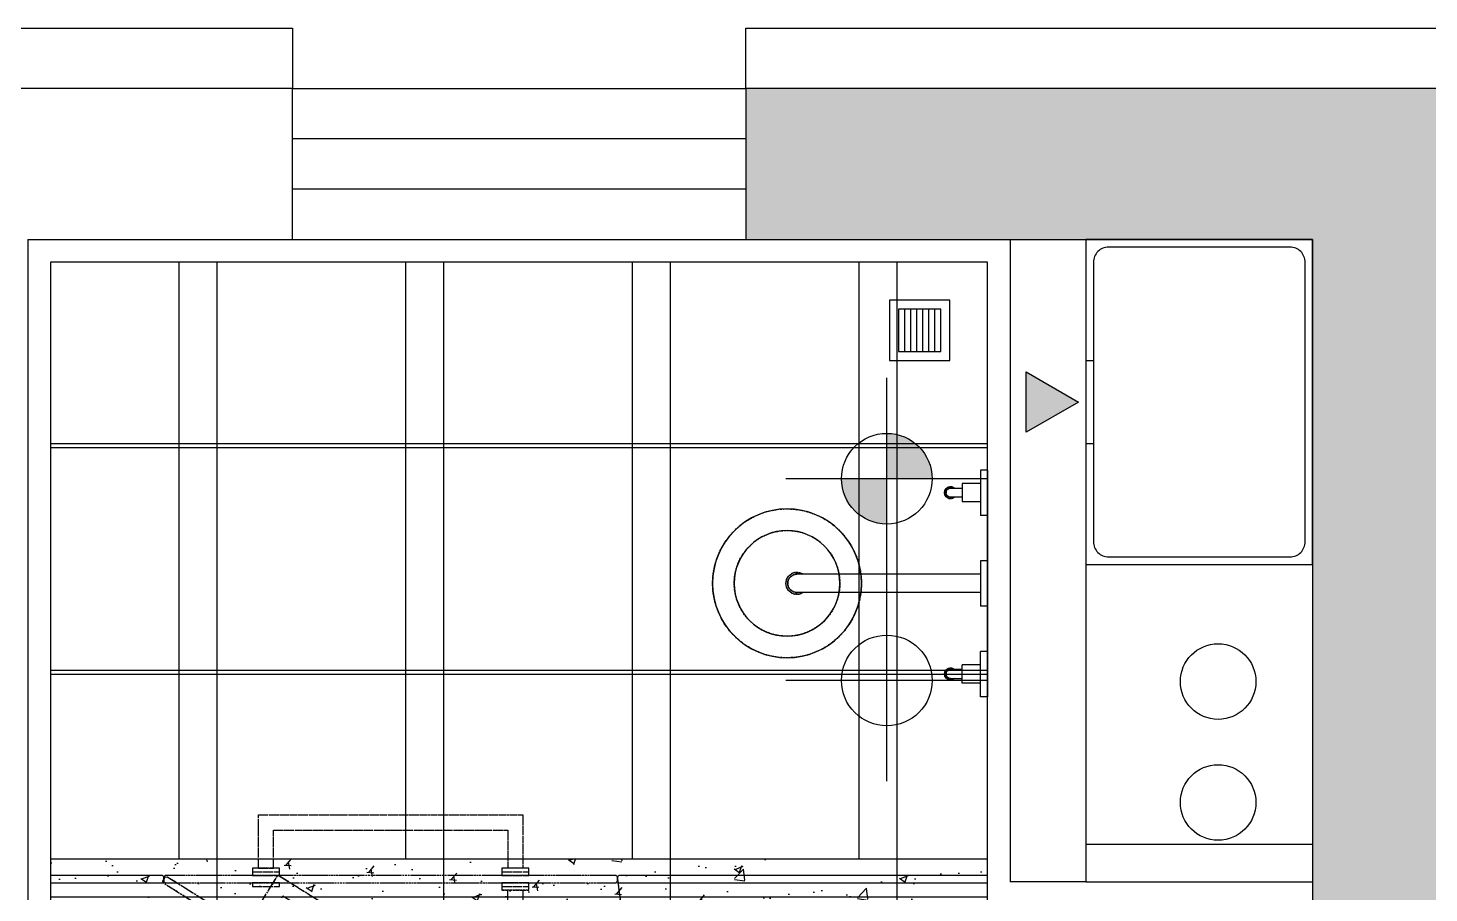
# Model space of a CAD drawing. Extents: x 675652 to 685374, y -153857 to -143837.
# Drawn here: x 680752 to 682606, y -145792 to -144647 of the extents above; entities that cross this region are included whole.
import ezdxf

# ---------------------------------------------------------------- set-up
doc = ezdxf.new("R2010")
doc.units = 0
doc.header["$LTSCALE"] = 10
doc.header["$MEASUREMENT"] = 0
doc.linetypes.add('DASH', pattern=[0.35, 0.25, -0.1])
doc.linetypes.add('HIDDEN2', pattern=[4.7625, 3.175, -1.5875])
for name, color, linetype in [('2', 7, 'Continuous'), ('A-A-PQD-18F-PLAN$0$A-EQPM', 2, 'Continuous'), ('A-B-PQD-32F-PLAN$0$A-EQPM', 2, 'Continuous'), ('A-WALL', 7, 'Continuous'), ('A-WALL-HATH', 9, 'Continuous'), ('A-地面线', 3, 'Continuous'), ('A-天花线', 4, 'Continuous'), ('A-完成面', 6, 'Continuous'), ('A-家具', 42, 'Continuous'), ('A-给排水', 153, 'Continuous'), ('A-虚线家具', 8, 'Continuous'), ('AA$0$A-SURF', 6, 'Continuous'), ('AA$0$A-WALL', 7, 'Continuous'), ('AA$0$A-WIND', 4, 'Continuous')]:
    doc.layers.add(name, color=color, linetype=linetype)
doc.styles.add('DIM_FONT', font='SIMPLEX.shx', dxfattribs={"width": 0.8})

# ---------------------------------------------------------------- blocks, each defined once
blk = doc.blocks.new('AA$0$$WINLIB2D$00000001')
for p, q in [((-0.5, 0.5), (0.5, 0.5)), ((-0.5, 0.5), (-0.5, -0.5)), ((0.5, -0.5), (0.5, 0.5)), ((0.5, 0.1667), (-0.5, 0.1667)), ((0.5, -0.1667), (-0.5, -0.1667)), ((-0.5, -0.5), (0.5, -0.5))]:
    blk.add_line(p, q)
blk = doc.blocks.new('tjf')
at = {"layer": 'A-家具', "color": 42, "linetype": 'HIDDEN2'}
blk.add_lwpolyline([(2, 2), (8, 2), (10, 0), (10, -596), (8, -598), (2, -598), (0, -596), (0, 0)], close=True, dxfattribs=at)
at = {"layer": 'A-家具', "color": 8, "linetype": 'HIDDEN2', "ltscale": 0.5, "extrusion": (-0.000365884, 0.001269, 0.999999), "elevation": 0}
for points in [[(7.5, 3.6), (2.5, 0.4), (1.8, -2.4), (319.2, -506.9), (321.9, -507.5), (327, -504.3), (327.6, -501.5), (10.3, 3)], [(90.6, -124.7), (98.5, -119.7), (79.6, -89.5), (71.6, -94.5)], [(78.2, -132.5), (82.1, -130), (63.2, -99.8), (59.2, -102.3)], [(266.3, -404), (274.2, -399), (255.3, -368.9), (247.3, -373.9)], [(249.9, -414.4), (257.8, -409.4), (238.9, -379.2), (230.9, -384.2)]]:
    blk.add_lwpolyline(points, close=True, dxfattribs=at)
at = {"layer": 'A-家具', "color": 8, "linetype": 'HIDDEN2', "ltscale": 0.5, "extrusion": (-0.000985311, 0.000879313, 0.999999), "elevation": 0}
for points in [[(94.6, -122.2), (90.6, -124.7), (71.6, -94.5), (75.6, -92)], [(82.1, -130), (74.2, -135), (55.2, -104.8), (63.2, -99.8)], [(274.2, -399), (266.3, -404), (247.3, -373.9), (255.3, -368.9)], [(257.8, -409.4), (249.9, -414.4), (230.9, -384.2), (238.9, -379.2)]]:
    blk.add_lwpolyline(points, close=True, dxfattribs=at)
at = {"layer": 'A-家具', "color": 8, "linetype": 'HIDDEN2', "ltscale": 0.5, "extrusion": (-0.000365884, 0.001269, 0.999999), "elevation": 0}
for points in [[(75.6, -92), (94.6, -122.2)], [(83.7, -96.1), (94.4, -113.1)], [(234.9, -381.7), (253.9, -411.9)], [(251.3, -371.4), (270.3, -401.5)], [(270.1, -392.4), (259.4, -375.5)], [(245.7, -407.7), (194.4, -440), (183.8, -423.1), (235.1, -390.8)]]:
    blk.add_lwpolyline(points, dxfattribs=at)
at = {"layer": 'A-家具', "color": 8, "linetype": 'HIDDEN2', "ltscale": 0.5, "extrusion": (-0.000985311, 0.000879313, 0.999999), "elevation": 0}
for points in [[(59.2, -102.3), (78.2, -132.5)], [(59.4, -111.5), (-0.4, -149.1), (185.9, -445.4), (245.7, -407.7)], [(70, -128.4), (27.1, -155.4), (192.2, -417.8), (235.1, -390.8)], [(59.4, -111.5), (70, -128.4)], [(234.9, -381.7), (253.9, -411.9)], [(251.3, -371.4), (270.3, -401.5)], [(245.7, -407.7), (235.1, -390.8)]]:
    blk.add_lwpolyline(points, dxfattribs=at)
at = {"layer": 'A-家具', "color": 8, "linetype": 'HIDDEN2', "ltscale": 0.1}
for points in [[(-9.4, -123), (-80, -123), (-80, -473), (-9.4, -473)], [(-9.4, -123), (-9.4, -143)], [(-4.7, -115.2), (-4.7, -150.8)], [(-9.4, -143), (-60, -143), (-60, -453), (-9.4, -453)], [(-9.4, -473), (-9.4, -453)], [(-4.7, -445.2), (-4.7, -480.8)], [(14.7, -445.2), (14.7, -480.8)], [(19.4, -473), (80, -473), (80, -453), (19.4, -453)]]:
    blk.add_lwpolyline(points, dxfattribs=at)
for points in [[(0, -150.8), (-9.4, -150.8), (-9.4, -115.2), (0, -115.2)], [(14.7, -150.8), (10, -150.8), (10, -115.2), (14.7, -115.2)], [(0, -480.8), (-9.4, -480.8), (-9.4, -445.2), (0, -445.2)], [(19.4, -480.8), (10, -480.8), (10, -445.2), (19.4, -445.2)]]:
    blk.add_lwpolyline(points, close=True, dxfattribs=at)
at = {"layer": 'A-家具', "color": 8, "linetype": 'HIDDEN2', "ltscale": 0.5, "extrusion": (-0.002383, -7.42112e-17, 0.999997)}
blk.add_arc((69.7, -222.3, 0), 381.2, 260.2305, 311.9386, dxfattribs=at)
blk = doc.blocks.new('wdswqa')
at = {"layer": 'A-家具', "color": 40, "ltscale": 100}
for p, q in [((-12, 9.6, 0), (-12, 252.5, 0)), ((12, 9.6, 0), (12, 252.5, 0)), ((-126, 49.2, 0), (-126, 33.6, 0)), ((-114, 33.6, 0), (-114, 49.2, 0)), ((114, 33.6, 0), (114, 49.2, 0)), ((126, 49.2, 0), (126, 33.6, 0)), ((-132, 33.6, 0), (-108, 33.6, 0)), ((-132, 9.6, 0), (-132, 33.6, 0)), ((-108, 9.6, 0), (-108, 33.6, 0)), ((132, 33.6, 0), (108, 33.6, 0)), ((108, 9.6, 0), (108, 33.6, 0)), ((132, 9.6, 0), (132, 33.6, 0)), ((-150, 9.6, 0), (-90, 9.6, 0)), ((-150, 0, 0), (-150, 9.6, 0)), ((-90, 0, 0), (-90, 9.6, 0)), ((-30, 9.6, 0), (30, 9.6, 0)), ((-30, 0, 0), (-30, 9.6, 0)), ((30, 0, 0), (30, 9.6, 0)), ((150, 9.6, 0), (90, 9.6, 0)), ((90, 0, 0), (90, 9.6, 0)), ((150, 0, 0), (150, 9.6, 0))]:
    blk.add_line(p, q, dxfattribs=at)
at = {"layer": 'A-家具'}
blk.add_line((-150, 0), (150, 0), dxfattribs=at)
for radius in [98.5, 69.9]:
    blk.add_circle((0, 265.5), radius, dxfattribs=at)
at = {"layer": 'A-家具', "color": 40, "ltscale": 100}
for centre, radius, start, end in [((0, 252.5, 0), 14.5, 326.0269, 213.9731), ((0, 252.5, 0), 12, 0, 180), ((-120, 49.2, 0), 7.85, 319.8466, 220.1534), ((120, 49.2, 0), 7.85, 319.8466, 220.1534), ((-120, 49.2, 0), 6, 0, 180), ((120, 49.2, 0), 6, 0, 180)]:
    blk.add_arc(centre, radius, start, end, dxfattribs=at)
blk = doc.blocks.new('5698sds')
at = {"layer": 'A-虚线家具', "linetype": 'DASH'}
for p, q in [((682012.1, -159758.3, 0), (682012.1, -159818.3, 0)), ((682021.7, -159758.3, 0), (682012.1, -159758.3, 0)), ((682021.7, -159758.3), (682021.7, -160058.3)), ((681988.1, -159776.3, 0), (681988.1, -159800.3, 0)), ((682012.1, -159776.3, 0), (681988.1, -159776.3, 0)), ((681972.6, -159782.3, 0), (681988.1, -159782.3, 0)), ((681988.1, -159794.3, 0), (681972.6, -159794.3, 0)), ((682012.1, -159800.3, 0), (681988.1, -159800.3, 0)), ((682021.7, -159818.3, 0), (682012.1, -159818.3, 0)), ((682012.1, -159878.3, 0), (682012.1, -159938.3, 0)), ((682021.7, -159878.3, 0), (682012.1, -159878.3, 0)), ((682012.1, -159896.3, 0), (681769.2, -159896.3, 0)), ((682012.1, -159920.3, 0), (681769.2, -159920.3, 0)), ((682021.7, -159938.3, 0), (682012.1, -159938.3, 0)), ((682012.1, -160058.3, 0), (682012.1, -159998.3, 0)), ((682021.7, -159998.3, 0), (682012.1, -159998.3, 0)), ((681988.1, -160040.3, 0), (681988.1, -160016.3, 0)), ((682012.1, -160016.3, 0), (681988.1, -160016.3, 0)), ((681988.1, -160022.3, 0), (681972.6, -160022.3, 0)), ((681972.6, -160034.3, 0), (681988.1, -160034.3, 0)), ((682012.1, -160040.3, 0), (681988.1, -160040.3, 0)), ((682021.7, -160058.3, 0), (682012.1, -160058.3, 0)), ((682021.7, -160273.3), (680781.7, -160273.3)), ((680929.7, -160294.8), (680781.7, -160294.8)), ((680929.7, -160294.8), (680931.7, -160296.8)), ((680931.7, -160296.8), (680931.7, -160302.8)), ((681531.7, -160296.8), (681533.7, -160294.8)), ((681531.7, -160302.8), (681531.7, -160296.8)), ((682021.7, -160294.8), (681533.7, -160294.8)), ((680781.7, -160304.8), (680929.7, -160304.8)), ((680931.7, -160302.8), (680929.7, -160304.8)), ((681533.7, -160304.8), (681531.7, -160302.8)), ((681533.7, -160304.8), (682021.7, -160304.8))]:
    blk.add_line(p, q, dxfattribs=at)
at = {"layer": 'A-虚线家具', "linetype": 'DASH', "extrusion": (-7.66197e-17, -0.002383, 0.999997), "elevation": 382}
for points in [[(681056.7, -160284.9), (681056.7, -160214.3), (681406.7, -160214.3), (681406.7, -160284.9)], [(681076.7, -160284.9), (681076.7, -160234.3), (681386.7, -160234.3), (681386.7, -160284.9)], [(681048.9, -160289.6), (681084.6, -160289.6)], [(681056.7, -160284.9), (681076.7, -160284.9)], [(681378.9, -160289.6), (681414.6, -160289.6)], [(681406.7, -160284.9), (681386.7, -160284.9)], [(681378.9, -160309), (681414.6, -160309)], [(681406.7, -160313.7), (681406.7, -160374.3), (681386.7, -160374.3), (681386.7, -160313.7)]]:
    blk.add_lwpolyline(points, dxfattribs=at)
at = {"layer": 'A-虚线家具', "linetype": 'DASH', "extrusion": (-0.001269, -0.002017, 0.999997), "elevation": -540.7}
blk.add_lwpolyline([(680929.6, -160303.8), (680932.8, -160298.7), (680935.6, -160298), (681440.1, -160615.4), (681440.7, -160618.1), (681437.5, -160623.2), (681434.7, -160623.8), (680930.2, -160306.5)], close=True, dxfattribs=at)
at = {"layer": 'A-虚线家具', "linetype": 'DASH', "extrusion": (-7.66197e-17, -0.002383, 0.999997), "elevation": 382}
for points in [[(680931.7, -160296.3), (680931.7, -160302.3), (680933.7, -160304.3), (681529.7, -160304.3), (681531.7, -160302.3), (681531.7, -160296.3), (681529.7, -160294.3), (680933.7, -160294.3)], [(681084.6, -160294.3), (681084.6, -160284.9), (681048.9, -160284.9), (681048.9, -160294.3)], [(681414.6, -160294.3), (681414.6, -160284.9), (681378.9, -160284.9), (681378.9, -160294.3)], [(681084.6, -160309), (681084.6, -160304.3), (681048.9, -160304.3), (681048.9, -160309)], [(681414.6, -160313.7), (681414.6, -160304.3), (681378.9, -160304.3), (681378.9, -160313.7)]]:
    blk.add_lwpolyline(points, close=True, dxfattribs=at)
at = {"layer": 'A-虚线家具', "linetype": 'DASH', "extrusion": (-0.000879313, -0.001398, 0.999999), "elevation": -374.7}
blk.add_lwpolyline([(681045, -160354.8), (681082.6, -160295), (681378.8, -160481.4), (681341.2, -160541.2)], dxfattribs=at)
at = {"layer": 'A-虚线家具', "linetype": 'DASH'}
for radius in [98.5, 69.9]:
    blk.add_circle((681756.2, -159908.3), radius, dxfattribs=at)
for centre, radius, start, end in [((681972.6, -159788.3, 0), 7.85, 49.8466, 310.1534), ((681972.6, -159788.3, 0), 6, 90, 270), ((681769.2, -159908.3, 0), 14.5, 56.0269, 303.9731), ((681769.2, -159908.3, 0), 12, 90, 270), ((681972.6, -160028.3, 0), 7.85, 49.8466, 310.1534), ((681972.6, -160028.3, 0), 6, 90, 270), ((681156.1, -160364.5, 0), 381.2, 318.0614, 9.7695)]:
    blk.add_arc(centre, radius, start, end, dxfattribs=at)
at = {"layer": 'A-虚线家具', "linetype": 'DASH', "style": 'DIM_FONT', "width": 0.8, "flags": 9}
for tag in ['YSIZE', 'XSIZE']:
    blk.add_attdef(tag, (679517.7, -159540.5), '', height=0.454, dxfattribs=at)
blk = doc.blocks.new('A$C11BD3588')
at = {"layer": '2', "color": 2}
for p, q in [((64.5, 128.99), (64.5, 0)), ((0, 64.5), (128.99, 64.5))]:
    blk.add_line(p, q, dxfattribs=at)
blk.add_circle((64.5, 64.5), 28.99, dxfattribs=at)
blk = doc.blocks.new('reshui')
at = {"layer": 'A-给排水'}
h = blk.add_hatch(color=2, dxfattribs=at)
h.dxf.hatch_style = 1
h.paths.add_polyline_path([(604645.1, -104539.1, -0.414214), (604585.1, -104599.1), (604585.1, -104539.1)])
h.paths.add_polyline_path([(604585.1, -104479.1), (604585.1, -104539.1), (604525.1, -104539.1, -0.414214)])
at = {"layer": 'A-给排水', "color": 2}
for p, q in [((604852.1, -104405.7), (604852.1, -104672.6)), ((604985.6, -104539.1), (604718.6, -104539.1))]:
    blk.add_line(p, q, dxfattribs=at)
blk.add_circle((604852.1, -104539.1), 60, dxfattribs=at)
at = {"layer": 'A-给排水', "color": 2, "xscale": 2.069607809162442, "yscale": 2.069607809162442, "zscale": 2.069607809162442, "rotation": 270}
blk.add_blockref('A$C11BD3588', (604451.6, -104405.7), dxfattribs=at)
blk = doc.blocks.new('A$C1F2F31B5')
at = {"layer": 'A-给排水'}
h = blk.add_hatch(dxfattribs=at)
h.set_pattern_fill('_USER', color=8, scale=10, angle=90, style=0, pattern_type=0)
h.set_pattern_definition([(90, (50, 15), (-10, 6e-16), [])])
h.paths.add_polyline_path([(15, 15), (85, 15), (85, 85), (15, 85)])
at = {"layer": 'A-给排水', "color": 2}
for points in [[(0, 0), (100, 0), (100, 100), (0, 100)], [(15, 15), (85, 15), (85, 85), (15, 85)]]:
    blk.add_lwpolyline(points, close=True, dxfattribs=at)
blk = doc.blocks.new('A-B-PQD-32F-PLAN$0$卫生间排气道')
at = {"layer": 'A-B-PQD-32F-PLAN$0$A-EQPM'}
blk.add_hatch(color=256, dxfattribs=at).paths.add_polyline_path([(-92308.5, -123408.8), (-92239.2, -123448.8), (-92308.5, -123488.8)])
for p, q in [((-92229.2, -123393.8), (-92219.2, -123393.8)), ((-92229.2, -123503.8), (-92219.2, -123503.8))]:
    blk.add_line(p, q, dxfattribs=at)
for points in [[(-91929.2, -123663.8), (-91929.2, -123233.8), (-92229.2, -123233.8), (-92229.2, -123663.8)], [(-92308.5, -123408.8), (-92239.2, -123448.8), (-92308.5, -123488.8)]]:
    blk.add_lwpolyline(points, close=True, dxfattribs=at)
blk.add_lwpolyline([(-91939.2, -123633.8), (-91939.2, -123263.8, 0.414214), (-91959.2, -123243.8), (-92199.2, -123243.8, 0.414214), (-92219.2, -123263.8), (-92219.2, -123633.8, 0.414214), (-92199.2, -123653.8), (-91959.2, -123653.8, 0.414214)], format="xyb", close=True, dxfattribs=at)

msp = doc.modelspace()

# ---------------------------------------------------------------- linework, layer by layer
at = {"layer": 'A-WALL', "color": 6}
msp.add_line((683301.7, -144726.8), (681701.7, -144726.8), dxfattribs=at)
at = {"layer": 'AA$0$A-SURF'}
for points in [[(680051.7, -144726.8), (680051.7, -144646.8), (681101.7, -144646.8), (681101.7, -144726.8)], [(681701.7, -144726.8), (681701.7, -144646.8), (683301.7, -144646.8), (683301.7, -144726.8)]]:
    msp.add_lwpolyline(points, dxfattribs=at)
at = {"layer": 'AA$0$A-WALL'}
for p, q in [((681101.7, -144726.8), (680651.7, -144726.8)), ((682551.7, -144726.8), (681701.7, -144726.8)), ((683301.7, -144726.8), (682551.7, -144726.8))]:
    msp.add_line(p, q, dxfattribs=at)

# ---------------------------------------------------------------- block references
at = {"layer": 'A-虚线家具', "color": 3}
msp.add_blockref('5698sds', (0, 14526.5), dxfattribs=at)

# ---------------------------------------------------------------- next in the draw order: hatches: boundary and pattern name
at = {"layer": 'A-WALL-HATH'}
msp.add_hatch(color=256, dxfattribs=at).paths.add_polyline_path([(683301.7, -144726.8), (681701.7, -144726.8), (681701.7, -144926.8), (682451.7, -144926.8), (682451.7, -147226.8), (682451.7, -147426.8), (682651.7, -147426.8), (682651.7, -144926.8), (683301.7, -144926.8)])
at = {"layer": 'A-地面线'}
h = msp.add_hatch(dxfattribs=at)
h.set_pattern_fill('AR-CONC', color=8, scale=60, double=1)
h.set_pattern_definition([(50, (0, 0), (109.310801, -9.563451), [11.43, -125.73]), (355, (0, 0), (-21.145696, 114.633986), [9.144, -100.584]), (100.451, (9.11, -0.8), (88.165501, 105.070013), [9.714, -106.854]), (46.1842, (0, 30.48), (162.647425, -25.225397), [17.145, -188.595]), (96.6356, (13.55, 28.38), (142.44254, 148.455334), [14.571, -160.281]), (351.184, (0, 30.48), (142.442763, 148.45507), [13.716, -150.876]), (21, (15.24, 22.86), (90.968928, -61.359311), [11.43, -125.73]), (326, (15.24, 22.86), (37.081217, 110.51278), [9.144, -100.584]), (71.4514, (22.82, 17.75), (128.049894, 49.153715), [9.714, -106.854]), (37.5, (0, 0), (1.853162, 50.7330233), [0, -99.3648, 0, -102.108, 0, -100.965]), (7.5, (0, 0), (40.0917975, 60.108345), [0, -58.2168, 0, -97.0788, 0, -38.481]), (327.5, (-33.985, 0), (81.354357, -3.4372464), [0, -38.1, 0, -118.872, 0, -157.734]), (317.5, (-49.225, 0), (88.877509, 15.2558946), [0, -49.53, 0, -78.9432, 0, -112.014])])
h.paths.add_polyline_path([(682021.7, -145746.8), (680781.7, -145746.8), (680781.7, -145806.8), (682021.7, -145806.8)])
at = {"layer": 'A-天花线'}
h = msp.add_hatch(dxfattribs=at)
h.set_pattern_fill('_USER', color=8, scale=300, double=1, pattern_type=0)
h.set_pattern_definition([(0, (681601.75, -147296.77), (0, 300), []), (90, (681601.75, -147296.77), (-300, 2e-14), [])])
h.paths.add_polyline_path([(682421.7, -145806.8), (682021.7, -145806.8), (682021.7, -144956.8), (680781.7, -144956.8), (680781.7, -147296.8), (680841.7, -147296.8), (680841.7, -147281.8), (680861.7, -147281.8), (680866.7, -147281.8), (680891.7, -147281.8), (680891.7, -147296.8), (680901.7, -147296.8), (681611.7, -147296.8), (681611.7, -147281.8), (681636.7, -147281.8), (681661.7, -147281.8), (682421.7, -147296.8)])

# ---------------------------------------------------------------- next in the draw order: linework, layer by layer
at = {"layer": 'A-A-PQD-18F-PLAN$0$A-EQPM'}
for centre in [(682326.7, -145511.8), (682326.7, -145671.8)]:
    msp.add_circle(centre, 50, dxfattribs=at)
at = {"layer": 'A-WALL', "color": 6}
for p, q in [((681701.7, -144726.8), (681701.7, -144926.8)), ((681701.7, -144926.8), (682451.7, -144926.8)), ((682451.7, -144926.8), (682451.7, -147226.8))]:
    msp.add_line(p, q, dxfattribs=at)
at = {"layer": 'A-地面线', "color": 8}
for p, q in [((680951.7, -145746.8), (680951.7, -144956.8)), ((681251.7, -145746.8), (681251.7, -144956.8)), ((681551.7, -145746.8), (681551.7, -144956.8)), ((681851.7, -145746.8), (681851.7, -144956.8)), ((680781.7, -145201.8), (682021.7, -145201.8)), ((680781.7, -145501.8), (682021.7, -145501.8))]:
    msp.add_line(p, q, dxfattribs=at)
at = {"layer": 'A-地面线'}
msp.add_line((682021.7, -145746.8), (680781.7, -145746.8), dxfattribs=at)
at = {"layer": 'A-完成面', "color": 6}
msp.add_lwpolyline([(681651.7, -147296.8), (682421.7, -147296.8), (682421.7, -145806.8), (682021.7, -145806.8), (682021.7, -144956.8), (680781.7, -144956.8), (680781.7, -147296.8), (680851.7, -147296.8)], dxfattribs=at)
at = {"layer": 'A-家具'}
msp.add_line((682021.7, -145746.8), (680781.7, -145746.8), dxfattribs=at)
at = {"layer": 'A-家具', "color": 3}
for points in [[(680781.7, -145778.3), (680929.7, -145778.3), (680931.7, -145776.3), (680931.7, -145770.3), (680929.7, -145768.3), (680781.7, -145768.3)], [(682021.7, -145768.3), (681533.7, -145768.3), (681531.7, -145770.3), (681531.7, -145776.3), (681533.7, -145778.3), (682021.7, -145778.3)]]:
    msp.add_lwpolyline(points, dxfattribs=at)
at = {"layer": 'AA$0$A-WALL'}
for p, q in [((681101.7, -144926.8), (681101.7, -144726.8)), ((681701.7, -144726.8), (681701.7, -144926.8)), ((680751.7, -144926.8), (680751.7, -147326.8)), ((680751.7, -144926.8), (681101.7, -144926.8)), ((681701.7, -144926.8), (682451.7, -144926.8)), ((682051.7, -144926.8), (682051.7, -145776.8)), ((682151.7, -144926.8), (682151.7, -145776.8)), ((682451.7, -144926.8), (682451.7, -147326.8)), ((682151.7, -145726.8), (682451.7, -145726.8)), ((682151.7, -145776.8), (682051.7, -145776.8)), ((682151.7, -145776.8), (682451.7, -145776.8))]:
    msp.add_line(p, q, dxfattribs=at)

# ---------------------------------------------------------------- next in the draw order: block references
at = {"layer": 'A-B-PQD-32F-PLAN$0$A-EQPM'}
msp.add_blockref('A-B-PQD-32F-PLAN$0$卫生间排气道', (774381, -21693), dxfattribs=at)
at = {"layer": 'A-家具', "xscale": -1, "rotation": 90}
msp.add_blockref('wdswqa', (682021.7, -145381.8), dxfattribs=at)
at = {"layer": 'A-家具', "color": 3, "extrusion": (-7.66197e-17, -0.002383, 0.999997), "xscale": -1, "rotation": 90}
msp.add_blockref('tjf', (680933.7, -145767.9, 347.4), dxfattribs=at)
at = {"layer": 'A-给排水', "color": 1, "xscale": 0.8, "yscale": 0.8, "zscale": 0.8, "rotation": 180}
msp.add_blockref('A$C1F2F31B5', (681971.7, -145006.8), dxfattribs=at)
at = {"layer": 'A-给排水', "color": 3, "rotation": 270}
msp.add_blockref('reshui', (786427.4, 459341.8), dxfattribs=at)
at = {"layer": 'AA$0$A-WIND', "xscale": 600, "yscale": -200, "zscale": 200}
msp.add_blockref('AA$0$$WINLIB2D$00000001', (681401.7, -144826.8), dxfattribs=at)

doc.saveas('drawing.dxf')
